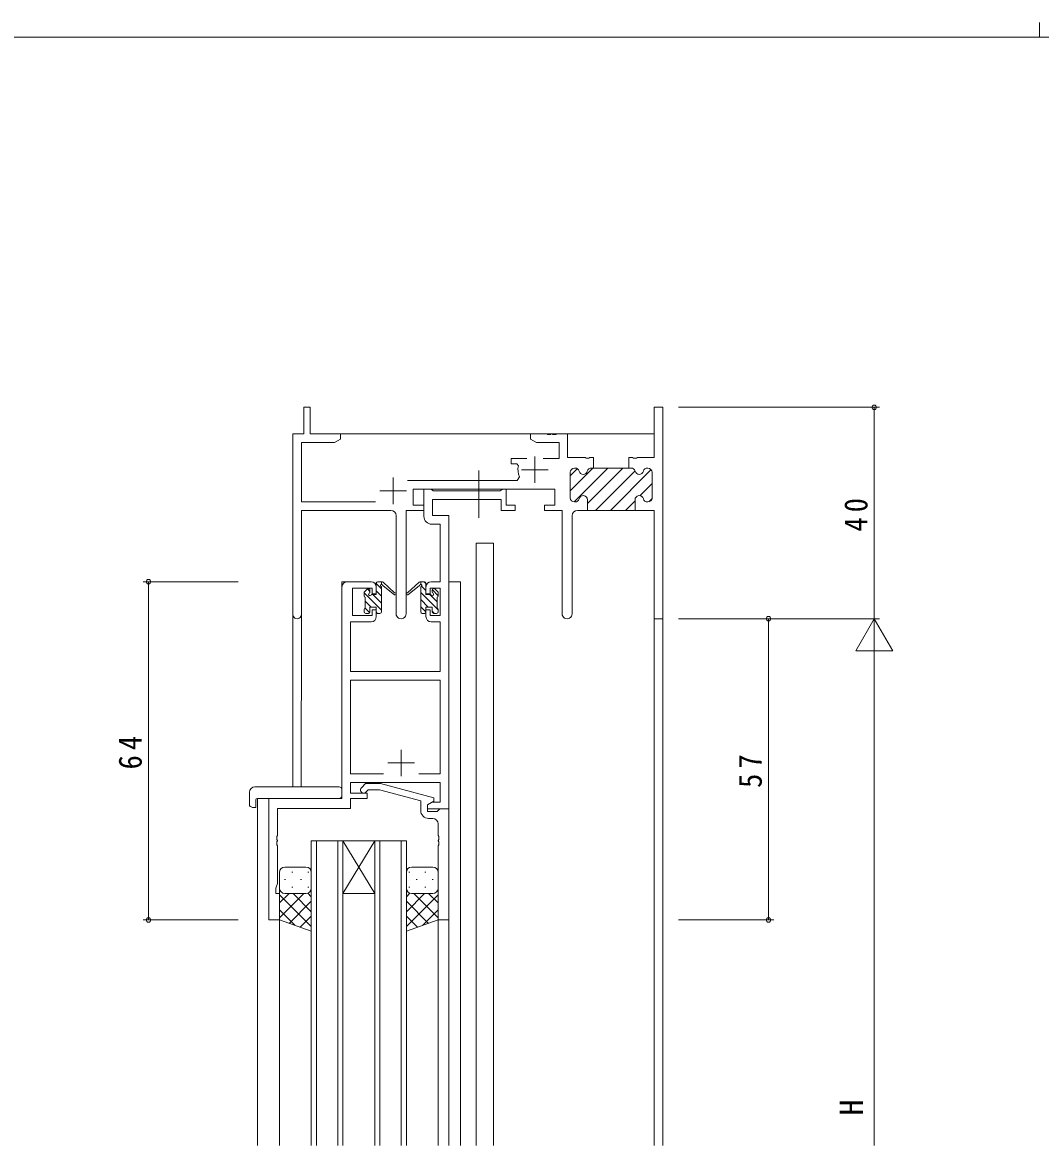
# Model space of a CAD drawing. Units: millimetres on the paper. Extents: x -420 to 373, y -297 to 267.
# Drawn here: x -225.1 to -32.5, y 54.7 to 267.2 of the extents above; entities that cross this region are included whole.
import ezdxf
from ezdxf.enums import TextEntityAlignment as Align

# ---------------------------------------------------------------- set-up
doc = ezdxf.new("R2010")
doc.units = ezdxf.units.MM
doc.linetypes.add('CHAIN2', pattern=[12, 9, -1, 1, -1])
for name, color, linetype, lineweight in [('0-1_YKK_ZWAK', 7, 'Continuous', 9), ('0-3_YKK_11', 7, 'Continuous', 9), ('0-4_YKK_12', 2, 'Continuous', 9), ('0-5_YKK_13', 4, 'Continuous', 9), ('0-7_YKK_D', 6, 'Continuous', 9)]:
    doc.layers.add(name, color=color, linetype=linetype, lineweight=lineweight)
doc.styles.add('ＭＳ ゴシック', font='')
doc.styles.get('ＭＳ ゴシック').set_extended_font_data('MS Gothic')

msp = doc.modelspace()

# ---------------------------------------------------------------- linework, layer by layer
at = {"layer": '0-1_YKK_ZWAK'}
for p, q in [((-32.686, 267.2), (-32.686, 264.4)), ((352.3, 264.4), (-417.7, 264.4))]:
    msp.add_line(p, q, dxfattribs=at)
at = {"layer": '0-3_YKK_11'}
for p, q in [((-171.863, 194.377), (-171.863, 189.377)), ((-170.663, 194.377), (-171.863, 194.377)), ((-170.663, 189.377), (-170.663, 194.377)), ((-105.593, 194.377), (-103.963, 194.377)), ((-105.593, 184.877), (-105.593, 194.377)), ((-103.963, 194.377), (-103.963, 154.377)), ((-173.963, 189.377), (-173.963, 155.192)), ((-171.863, 189.377), (-173.963, 189.377)), ((-164.963, 189.377), (-170.663, 189.377)), ((-105.593, 189.377), (-165.463, 189.377)), ((-164.963, 188.377), (-164.963, 189.377)), ((-128.963, 189.377), (-128.963, 188.377)), ((-125.921, 189.377), (-128.963, 189.377)), ((-125.738, 189.257), (-125.921, 189.377)), ((-125.188, 189.257), (-125.738, 189.257)), ((-125.005, 189.377), (-125.188, 189.257)), ((-124.921, 189.377), (-125.005, 189.377)), ((-124.738, 189.257), (-124.921, 189.377)), ((-124.188, 189.257), (-124.738, 189.257)), ((-124.005, 189.377), (-124.188, 189.257)), ((-121.963, 189.377), (-124.005, 189.377)), ((-121.963, 184.877), (-121.963, 189.377)), ((-172.333, 187.747), (-166.054, 187.747)), ((-172.333, 176.507), (-172.333, 187.747)), ((-166.054, 187.747), (-164.963, 188.377)), ((-128.963, 188.377), (-127.872, 187.747)), ((-127.872, 187.747), (-123.593, 187.747)), ((-123.593, 187.747), (-123.593, 184.677)), ((-128.163, 185.077), (-128.163, 180.077)), ((-132.663, 184.677), (-132.663, 183.677)), ((-129.713, 184.677), (-132.663, 184.677)), ((-132.663, 183.677), (-131.57, 183.677)), ((-131.57, 183.677), (-131.278, 183.309)), ((-123.593, 184.677), (-126.613, 184.677)), ((-118.671, 184.877), (-121.963, 184.877)), ((-121.463, 178.593), (-117.179, 182.877)), ((-120.746, 176.482), (-114.35, 182.877)), ((-120.562, 182.877), (-120.663, 182.877)), ((-120.663, 182.877), (-120.562, 182.877)), ((-118.488, 184.757), (-118.671, 184.877)), ((-117.938, 184.757), (-118.488, 184.757)), ((-118.213, 176.186), (-111.522, 182.877)), ((-117.755, 184.877), (-117.938, 184.757)), ((-117.063, 184.877), (-117.755, 184.877)), ((-117.063, 182.877), (-117.464, 182.877)), ((-117.063, 182.877), (-117.063, 184.877)), ((-117.063, 182.877), (-117.063, 184.877)), ((-110.363, 182.877), (-117.063, 182.877)), ((-110.363, 184.877), (-109.671, 184.877)), ((-110.363, 182.877), (-110.363, 184.877)), ((-109.962, 182.877), (-110.363, 182.877)), ((-109.962, 182.877), (-110.363, 182.877)), ((-109.671, 184.877), (-109.488, 184.757)), ((-109.488, 184.757), (-108.938, 184.757)), ((-108.938, 184.757), (-108.755, 184.877)), ((-108.755, 184.877), (-105.593, 184.877)), ((-106.763, 182.877), (-106.864, 182.877)), ((-106.763, 182.877), (-106.864, 182.877)), ((-154.963, 181.077), (-154.963, 176.077)), ((-131.061, 181.219), (-131.513, 180.507)), ((-130.663, 182.577), (-125.663, 182.577)), ((-121.463, 181.421), (-120.132, 182.752)), ((-121.463, 182.077), (-121.463, 177.277)), ((-121.463, 177.277), (-121.463, 182.077)), ((-116.693, 174.877), (-109.213, 182.358)), ((-113.865, 174.877), (-106.15, 182.592)), ((-105.963, 177.277), (-105.963, 182.077)), ((-105.963, 177.277), (-105.963, 182.077)), ((-157.463, 178.577), (-152.463, 178.577)), ((-131.513, 180.507), (-152.271, 180.507)), ((-151.163, 178.877), (-124.363, 178.877)), ((-151.163, 175.877), (-151.163, 178.877)), ((-149.163, 178.877), (-149.163, 173.747)), ((-147.833, 178.877), (-149.163, 178.877)), ((-147.558, 178.697), (-147.833, 178.877)), ((-147.375, 178.577), (-147.558, 178.697)), ((-134.721, 178.577), (-147.375, 178.577)), ((-134.538, 178.697), (-134.721, 178.577)), ((-134.263, 178.877), (-134.538, 178.697)), ((-133.563, 178.877), (-134.263, 178.877)), ((-133.563, 175.877), (-133.563, 178.877)), ((-124.363, 178.877), (-124.363, 175.877)), ((-108.253, 177.661), (-105.963, 179.951)), ((-158.313, 176.507), (-172.333, 176.507)), ((-147.533, 176.947), (-134.563, 176.947)), ((-147.533, 173.877), (-147.533, 176.947)), ((-134.563, 176.947), (-134.563, 174.877)), ((-120.663, 176.477), (-120.562, 176.477)), ((-120.562, 176.477), (-120.663, 176.477)), ((-118.213, 176.877), (-118.213, 174.877)), ((-118.213, 174.877), (-118.213, 176.877)), ((-111.036, 174.877), (-109.213, 176.701)), ((-109.213, 174.877), (-109.213, 176.877)), ((-109.213, 174.877), (-109.213, 176.877)), ((-109.213, 174.877), (-109.213, 176.877)), ((-109.213, 174.877), (-109.213, 176.877)), ((-106.864, 176.477), (-106.763, 176.477)), ((-106.864, 176.477), (-106.763, 176.477)), ((-106.589, 176.496), (-105.982, 177.103)), ((-172.333, 174.877), (-155.413, 174.877)), ((-172.333, 155.192), (-172.333, 174.877)), ((-152.513, 174.877), (-149.163, 174.877)), ((-152.513, 155.327), (-152.513, 174.877)), ((-149.163, 175.877), (-151.163, 175.877)), ((-149.163, 174.877), (-149.163, 175.877)), ((-134.563, 174.877), (-131.863, 174.877)), ((-131.863, 175.877), (-133.563, 175.877)), ((-131.863, 174.877), (-131.863, 175.877)), ((-126.363, 175.877), (-126.363, 174.877)), ((-124.363, 175.877), (-126.363, 175.877)), ((-126.363, 174.877), (-123.013, 174.877)), ((-123.013, 174.877), (-123.013, 155.327)), ((-120.113, 174.877), (-118.213, 174.877)), ((-118.213, 174.877), (-109.213, 174.877)), ((-105.593, 174.877), (-109.213, 174.877)), ((-105.593, 154.377), (-105.593, 174.877)), ((-154.413, 173.877), (-154.413, 155.327)), ((-147.663, 172.247), (-146.093, 172.247)), ((-144.463, 173.877), (-147.533, 173.877)), ((-146.093, 172.247), (-146.093, 161.377)), ((-144.463, 161.377), (-144.463, 173.877)), ((-121.113, 155.327), (-121.113, 173.877)), ((-164.663, 160.377), (-164.663, 120.377)), ((-159.163, 161.377), (-163.663, 161.377)), ((-162.663, 160.177), (-158.963, 160.177)), ((-162.663, 154.977), (-162.663, 160.177)), ((-158.963, 160.177), (-158.963, 159.077)), ((-158.163, 159.077), (-158.163, 160.377)), ((-148.763, 160.377), (-148.763, 159.077)), ((-147.963, 160.177), (-146.093, 160.177)), ((-147.963, 159.077), (-147.963, 160.177)), ((-146.093, 161.377), (-147.763, 161.377)), ((-146.093, 160.177), (-146.093, 154.977)), ((-144.463, 118.377), (-144.463, 161.377)), ((-158.963, 159.077), (-158.163, 159.077)), ((-148.763, 159.077), (-147.963, 159.077)), ((-158.963, 156.077), (-158.963, 154.977)), ((-158.163, 156.077), (-158.963, 156.077)), ((-158.163, 154.777), (-158.163, 156.077)), ((-148.763, 156.077), (-148.763, 154.777)), ((-147.963, 156.077), (-148.763, 156.077)), ((-147.963, 154.977), (-147.963, 156.077)), ((-163.033, 153.777), (-159.163, 153.777)), ((-163.033, 144.377), (-163.033, 153.777)), ((-158.963, 154.977), (-162.663, 154.977)), ((-146.093, 154.977), (-147.963, 154.977)), ((-147.763, 153.777), (-146.093, 153.777)), ((-146.093, 153.777), (-146.093, 144.377)), ((-103.963, 154.377), (-105.593, 154.377)), ((-146.093, 144.377), (-163.033, 144.377)), ((-163.033, 142.747), (-146.093, 142.747)), ((-163.033, 125.007), (-163.033, 142.747)), ((-146.093, 142.747), (-146.093, 125.007)), ((-153.463, 129.577), (-153.463, 124.577)), ((-155.963, 127.077), (-150.963, 127.077)), ((-156.813, 125.007), (-163.033, 125.007)), ((-156.813, 125.007), (-163.033, 125.007)), ((-163.033, 123.377), (-146.093, 123.377)), ((-163.033, 121.377), (-163.033, 123.377)), ((-146.093, 125.007), (-150.113, 125.007)), ((-146.093, 123.377), (-146.093, 119.677)), ((-159.863, 121.377), (-163.033, 121.377)), ((-160.987, 122.402), (-160.211, 123.177)), ((-160.211, 123.177), (-157.366, 123.177)), ((-159.714, 121.977), (-160.139, 121.553)), ((-159.863, 120.377), (-159.863, 121.377)), ((-157.524, 121.977), (-159.714, 121.977)), ((-149.763, 119.898), (-157.524, 121.977)), ((-157.366, 123.177), (-147.263, 120.47)), ((-178.463, 120.377), (-178.463, 97.377)), ((-164.663, 120.377), (-178.463, 120.377)), ((-163.033, 120.377), (-159.863, 120.377)), ((-163.033, 118.477), (-163.033, 120.377)), ((-149.763, 118.077), (-149.763, 119.898)), ((-147.263, 119.87), (-148.463, 119.177)), ((-147.597, 119.677), (-148.463, 119.177)), ((-148.463, 119.177), (-148.463, 117.877)), ((-148.463, 119.177), (-148.463, 118.377)), ((-146.093, 119.677), (-147.597, 119.677)), ((-147.263, 120.47), (-147.263, 119.87)), ((-176.833, 118.477), (-163.033, 118.477)), ((-176.833, 113.336), (-176.833, 118.477)), ((-148.463, 118.377), (-144.463, 118.377)), ((-148.463, 117.877), (-146.663, 117.877)), ((-146.663, 117.877), (-146.463, 118.077)), ((-146.463, 118.077), (-146.163, 118.377)), ((-146.163, 118.377), (-144.463, 118.377)), ((-144.463, 118.377), (-144.463, 97.377)), ((-147.463, 116.577), (-148.263, 116.577)), ((-146.463, 113.336), (-146.463, 115.577)), ((-176.953, 113.152), (-176.833, 113.336)), ((-176.953, 112.602), (-176.953, 113.152)), ((-146.343, 113.152), (-146.463, 113.336)), ((-146.343, 112.602), (-146.343, 113.152)), ((-176.833, 112.419), (-176.953, 112.602)), ((-176.953, 112.152), (-176.833, 112.336)), ((-176.953, 111.602), (-176.953, 112.152)), ((-176.833, 111.419), (-176.953, 111.602)), ((-176.833, 112.336), (-176.833, 112.419)), ((-176.833, 104.284), (-176.833, 111.419)), ((-146.463, 112.419), (-146.343, 112.602)), ((-146.463, 112.336), (-146.463, 112.419)), ((-146.343, 112.152), (-146.463, 112.336)), ((-146.463, 111.419), (-146.343, 111.602)), ((-146.463, 97.377), (-146.463, 111.419)), ((-146.343, 111.602), (-146.343, 112.152)), ((-177.163, 103.377), (-176.833, 104.284)), ((-177.163, 102.377), (-177.163, 103.377)), ((-176.463, 102.377), (-177.163, 102.377)), ((-176.463, 97.377), (-176.463, 102.377)), ((-178.463, 97.377), (-176.463, 97.377)), ((-144.463, 97.377), (-146.463, 97.377))]:
    msp.add_line(p, q, dxfattribs=at)
msp.add_lwpolyline([(-117.063, 182.877), (-117.464, 182.877), (-117.063, 182.877)], dxfattribs=at)
for centre, radius, start, end in [((-128.163, 182.577), 3.2, 166.787, 205.10791), ((-120.663, 182.077), 0.8, 90, 179.99998), ((-120.663, 182.077), 0.8, 90, 179.99998), ((-120.562, 182.077), 0.8, 14.47748, 89.99997), ((-120.562, 182.077), 0.8, 14.47748, 89.99997), ((-117.464, 182.077), 0.8, 90.00002, 165.52251), ((-117.464, 182.077), 0.8, 90.00002, 165.52251), ((-109.962, 182.077), 0.8, 14.47748, 89.99997), ((-109.962, 182.077), 0.8, 14.47748, 89.99997), ((-106.864, 182.077), 0.8, 90.00002, 165.52251), ((-106.864, 182.077), 0.8, 90.00002, 165.52251), ((-106.763, 182.077), 0.8, 0, 89.99998), ((-106.763, 182.077), 0.8, 0, 89.99998), ((-119.013, 182.477), 0.8, 194.47751, 345.52248), ((-119.013, 182.477), 0.8, 194.47751, 345.52248), ((-108.413, 182.477), 0.8, 194.47751, 345.52248), ((-108.413, 182.477), 0.8, 194.47751, 345.52248), ((-120.663, 177.277), 0.8, 180, 269.99998), ((-120.663, 177.277), 0.8, 180, 269.99998), ((-120.562, 177.277), 0.8, 270.00002, 345.52251), ((-120.562, 177.277), 0.8, 270.00002, 345.52251), ((-119.013, 176.877), 0.8, 0, 165.52248), ((-119.013, 176.877), 0.8, 0, 165.52248), ((-108.413, 176.877), 0.8, 14.47751, 179.99998), ((-108.413, 176.877), 0.8, 14.47751, 179.99998), ((-106.864, 177.277), 0.8, 194.47748, 269.99997), ((-106.864, 177.277), 0.8, 194.47748, 269.99997), ((-106.763, 177.277), 0.8, 270, 359.99998), ((-106.763, 177.277), 0.8, 270, 359.99998), ((-155.413, 173.877), 1, 0, 89.99998), ((-120.113, 173.877), 1, 90, 179.99998), ((-147.663, 173.747), 1.5, 180, 269.99998), ((-163.663, 160.377), 1, 90, 179.99998), ((-159.163, 160.377), 1, 0, 89.99998), ((-147.763, 160.377), 1, 90, 179.99998), ((-173.148, 155.192), 0.815, 179.99998, 0), ((-153.463, 155.327), 0.95, 179.99998, 0), ((-122.063, 155.327), 0.95, 179.99998, 0), ((-159.163, 154.777), 1, 270, 359.99998), ((-147.763, 154.777), 1, 180, 269.99998), ((-160.563, 121.977), 0.6, 134.99998, 315), ((-148.263, 118.077), 1.5, 180, 269.99998), ((-147.463, 115.577), 1, 0, 89.99998)]:
    msp.add_arc(centre, radius, start, end, dxfattribs=at)
at = {"layer": '0-4_YKK_12'}
for p, q in [((-139.263, 168.677), (-135.963, 168.677)), ((-139.263, 54.692), (-139.263, 168.677)), ((-135.963, 54.692), (-135.963, 168.677)), ((-161.463, 161.377), (-164.663, 161.377)), ((-164.663, 120.677), (-164.663, 161.377)), ((-144.463, 161.377), (-142.263, 161.377)), ((-142.263, 54.692), (-142.263, 161.377)), ((-173.963, 155.192), (-173.963, 122.565)), ((-172.333, 155.192), (-172.357, 122.565)), ((-103.963, 154.377), (-105.593, 154.377)), ((-105.593, 154.377), (-105.593, 54.692)), ((-103.963, 154.377), (-103.963, 54.692)), ((-180.663, 120.377), (-180.663, 54.692)), ((-170.462, 112.377), (-164.462, 112.377)), ((-170.462, 54.692), (-170.462, 112.377)), ((-169.462, 112.377), (-169.462, 54.692)), ((-165.462, 54.692), (-165.462, 112.377)), ((-164.462, 112.377), (-158.462, 102.377)), ((-158.462, 112.377), (-164.462, 102.377)), ((-158.462, 112.377), (-164.462, 112.377)), ((-164.462, 112.377), (-164.462, 54.692)), ((-158.462, 112.377), (-152.462, 112.377)), ((-158.462, 54.692), (-158.462, 112.377)), ((-157.462, 112.377), (-157.462, 54.692)), ((-153.462, 54.692), (-153.462, 112.377)), ((-152.462, 112.377), (-152.462, 54.692)), ((-158.462, 102.377), (-164.462, 102.377)), ((-176.463, 97.877), (-176.463, 54.692)), ((-146.463, 97.877), (-146.463, 54.692)), ((-144.463, 97.674), (-144.463, 54.692))]:
    msp.add_line(p, q, dxfattribs=at)
at = {"layer": '0-5_YKK_13', "linetype": 'CHAIN2'}
msp.add_line((-138.765, 173.447), (-138.765, 183.435), dxfattribs=at)
at = {"layer": '0-5_YKK_13'}
for p, q in [((-160.375, 159.489), (-159.875, 159.989)), ((-159.363, 159.516), (-159.855, 160.008)), ((-159.363, 159.777), (-159.363, 159.438)), ((-158.163, 158.977), (-158.163, 161.077)), ((-157.163, 160.01), (-158.163, 161.01)), ((-157.163, 158.663), (-158.163, 159.663)), ((-157.863, 161.377), (-157.073, 161.377)), ((-157.163, 161.357), (-157.184, 161.377)), ((-157.163, 160.877), (-157.163, 161.377)), ((-157.163, 155.677), (-157.163, 160.277)), ((-156.88, 161.307), (-154.697, 159.259)), ((-154.73, 158.914), (-156.87, 160.611)), ((-150.046, 161.307), (-152.229, 159.259)), ((-152.196, 158.914), (-150.056, 160.611)), ((-149.062, 161.377), (-149.853, 161.377)), ((-149.762, 160.877), (-149.762, 161.377)), ((-149.762, 155.677), (-149.762, 160.277)), ((-148.762, 159.691), (-149.614, 160.543)), ((-148.762, 161.038), (-149.101, 161.377)), ((-148.762, 158.977), (-148.762, 161.077)), ((-147.562, 159.777), (-147.562, 159.438)), ((-146.462, 158.738), (-147.557, 159.833)), ((-146.55, 159.489), (-147.05, 159.989)), ((-160.463, 158.677), (-160.463, 159.277)), ((-157.163, 155.969), (-160.463, 159.269)), ((-160.263, 156.377), (-160.263, 158.477)), ((-159.119, 156.577), (-160.263, 157.722)), ((-158.902, 158.977), (-158.163, 158.977)), ((-157.163, 157.316), (-158.825, 158.977)), ((-146.462, 156.044), (-149.762, 159.344)), ((-148.342, 156.577), (-149.762, 157.997)), ((-148.023, 158.977), (-148.762, 158.977)), ((-146.662, 157.591), (-148.048, 158.977)), ((-146.662, 156.377), (-146.662, 158.477)), ((-146.462, 158.677), (-146.462, 159.277)), ((-160.463, 155.677), (-160.463, 156.177)), ((-159.408, 155.52), (-160.266, 156.377)), ((-159.663, 155.377), (-160.163, 155.377)), ((-159.363, 156.577), (-158.163, 156.577)), ((-159.363, 156.577), (-159.363, 155.677)), ((-158.163, 156.577), (-158.163, 155.677)), ((-157.925, 155.384), (-158.157, 155.615)), ((-157.463, 155.377), (-157.863, 155.377)), ((-148.764, 155.651), (-149.762, 156.65)), ((-149.462, 155.377), (-149.062, 155.377)), ((-148.762, 156.577), (-148.762, 155.677)), ((-147.562, 156.577), (-148.762, 156.577)), ((-147.562, 156.577), (-147.562, 155.677)), ((-147.142, 155.377), (-147.562, 155.797)), ((-147.262, 155.377), (-146.762, 155.377)), ((-146.462, 155.677), (-146.462, 156.177)), ((-182.151, 121.565), (-182.151, 119.19)), ((-181.151, 122.565), (-165.163, 122.565)), ((-164.663, 121.565), (-164.663, 122.065)), ((-164.663, 120.877), (-164.663, 121.565)), ((-180.963, 120.077), (-180.963, 119.185)), ((-180.963, 118.685), (-180.963, 119.185)), ((-180.664, 120.377), (-165.163, 120.377)), ((-181.151, 118.685), (-180.963, 118.685)), ((-176.465, 106.377), (-176.465, 103.377)), ((-171.465, 107.377), (-175.465, 107.377)), ((-174.13, 106.429), (-173.93, 106.429)), ((-171.1, 106.429), (-170.9, 106.429)), ((-170.465, 103.377), (-170.465, 106.377)), ((-152.463, 103.377), (-152.463, 106.377)), ((-151.828, 106.429), (-152.028, 106.429)), ((-151.463, 107.377), (-147.463, 107.377)), ((-148.798, 106.429), (-148.998, 106.429)), ((-146.463, 106.377), (-146.463, 103.377)), ((-175.545, 105.014), (-175.345, 105.014)), ((-172.515, 105.014), (-172.315, 105.014)), ((-150.413, 105.014), (-150.613, 105.014)), ((-147.383, 105.014), (-147.583, 105.014)), ((-176.465, 97.377), (-176.465, 103.377)), ((-174.673, 102.377), (-176.465, 100.586)), ((-171.844, 102.377), (-176.465, 97.757)), ((-176.465, 102.109), (-170.465, 96.109)), ((-175.465, 102.377), (-171.865, 102.377)), ((-175.065, 102.377), (-171.465, 102.377)), ((-174.13, 103.599), (-173.93, 103.599)), ((-173.904, 102.377), (-170.465, 98.938)), ((-171.133, 102.434), (-170.465, 101.766)), ((-171.1, 103.599), (-170.9, 103.599)), ((-170.465, 103.599), (-170.465, 95.234)), ((-152.463, 103.599), (-152.463, 95.234)), ((-151.795, 102.434), (-152.463, 101.766)), ((-149.023, 102.377), (-152.463, 98.938)), ((-146.463, 102.109), (-152.463, 96.109)), ((-151.828, 103.599), (-152.028, 103.599)), ((-147.863, 102.377), (-151.463, 102.377)), ((-151.083, 102.377), (-146.463, 97.757)), ((-147.463, 102.377), (-151.063, 102.377)), ((-148.798, 103.599), (-148.998, 103.599)), ((-148.255, 102.377), (-146.463, 100.586)), ((-146.463, 97.377), (-146.463, 103.377)), ((-170.465, 100.929), (-174.66, 96.733)), ((-152.463, 100.929), (-148.267, 96.733)), ((-176.465, 99.281), (-173.504, 96.32)), ((-170.465, 98.1), (-172.576, 95.989)), ((-152.463, 98.1), (-150.351, 95.989)), ((-146.463, 99.281), (-149.424, 96.32)), ((-170.465, 95.234), (-176.465, 97.377)), ((-152.463, 95.234), (-146.463, 97.377))]:
    msp.add_line(p, q, dxfattribs=at)
for centre, radius, start, end in [((-160.163, 159.277), 0.3, 135, 180), ((-159.663, 159.777), 0.3, 0, 135), ((-159.663, 159.438), 0.3, 303.05573, 0), ((-157.863, 161.077), 0.3, 90, 180), ((-157.163, 160.677), 0.2, 20.88332, 233.1301), ((-157.463, 160.277), 0.3, 0, 53.1301), ((-157.073, 161.077), 0.3, 49.8974, 90), ((-156.696, 160.856), 0.3, 200.88332, 234.62001), ((-150.23, 160.856), 0.3, 305.37997, 339.11667), ((-149.853, 161.077), 0.3, 90, 130.10258), ((-149.762, 160.677), 0.2, 306.86989, 159.11667), ((-149.462, 160.277), 0.3, 126.86989, 180), ((-149.062, 161.077), 0.3, 0, 90), ((-147.262, 159.777), 0.3, 45, 180), ((-147.262, 159.438), 0.3, 180, 236.94426), ((-146.762, 159.277), 0.3, 0, 45), ((-160.263, 158.677), 0.2, 180, 270), ((-159.363, 158.977), 0.25, 123.05573, 326.94426), ((-158.902, 158.677), 0.3, 90, 146.94426), ((-154.614, 159.077), 0.2, 234.62001, 114.62001), ((-152.312, 159.077), 0.2, 65.37997, 305.37997), ((-148.023, 158.677), 0.3, 33.05573, 90), ((-147.562, 158.977), 0.25, 213.05573, 56.94426), ((-146.662, 158.677), 0.2, 270, 0), ((-160.263, 156.177), 0.2, 90, 180), ((-160.163, 155.677), 0.3, 180, 270), ((-159.663, 155.677), 0.3, 270, 0), ((-157.863, 155.677), 0.3, 180, 270), ((-157.463, 155.677), 0.3, 270, 0), ((-149.462, 155.677), 0.3, 180, 270), ((-149.062, 155.677), 0.3, 270, 0), ((-147.262, 155.677), 0.3, 180, 270), ((-146.762, 155.677), 0.3, 270, 0), ((-146.662, 156.177), 0.2, 0, 90), ((-181.151, 121.565), 1, 90.00505, 180), ((-165.163, 122.065), 0.5, 0, 90.0011), ((-181.687, 119.173), 0.462, 177.95346, 223.04948), ((-180.664, 120.077), 0.3, 90, 180), ((-165.163, 120.877), 0.5, 270, 0), ((-181.381, 119.816), 1.153, 236.123, 281.50528), ((-175.465, 106.377), 1, 90, 180), ((-171.465, 106.377), 1, 0, 90), ((-151.463, 106.377), 1, 90, 180), ((-147.463, 106.377), 1, 0, 90), ((-175.465, 103.377), 1, 180, 270), ((-175.465, 103.377), 1, 180, 270), ((-171.465, 103.377), 1, 270, 0), ((-171.465, 103.377), 1, 270, 0), ((-151.463, 103.377), 1, 180, 270), ((-151.463, 103.377), 1, 180, 270), ((-147.463, 103.377), 1, 270, 0), ((-147.463, 103.377), 1, 270, 0)]:
    msp.add_arc(centre, radius, start, end, dxfattribs=at)
at = {"layer": '0-7_YKK_D'}
for p, q in [((-100.963, 194.377), (-62.963, 194.377)), ((-63.963, 154.377), (-63.963, 194.377)), ((-184.263, 161.377), (-202.263, 161.377)), ((-201.263, 161.377), (-201.263, 97.377)), ((-100.963, 154.377), (-62.963, 154.377)), ((-100.963, 154.377), (-82.963, 154.377)), ((-100.963, 154.377), (-62.963, 154.377)), ((-83.963, 97.377), (-83.963, 154.377)), ((-63.963, 154.377), (-67.463, 148.315)), ((-63.963, 154.377), (-63.963, 142.253)), ((-63.963, 154.377), (-60.463, 148.315)), ((-67.463, 148.315), (-60.463, 148.315)), ((-63.963, 147.377), (-63.963, 54.692)), ((-184.263, 97.377), (-202.263, 97.377)), ((-100.963, 97.377), (-82.963, 97.377))]:
    msp.add_line(p, q, dxfattribs=at)
for centre in [(-63.963, 194.377), (-201.263, 161.377), (-83.963, 154.377), (-201.263, 97.377), (-83.963, 97.377)]:
    msp.add_circle(centre, 0.425, dxfattribs=at)

# ---------------------------------------------------------------- texts
at = {"layer": '0-7_YKK_D', "color": 3, "style": 'ＭＳ ゴシック'}
msp.add_text('H', height=4.399, rotation=90, dxfattribs=at).set_placement((-64.763, 60.401), align=Align.BOTTOM_LEFT)
at = {"layer": '0-7_YKK_D', "color": 3, "char_height": 4.399, "attachment_point": 7, "rotation": 90, "style": 'ＭＳ ゴシック'}
for s, insert in [('\\T1.36;\\W0.9;40', (-65.163, 170.857)), ('\\T1.36;\\W0.9;64', (-202.463, 125.857)), ('\\T1.36;\\W0.9;57', (-85.163, 122.357))]:
    msp.add_mtext(s, dxfattribs=dict(at, insert=insert))

doc.saveas('drawing.dxf')
